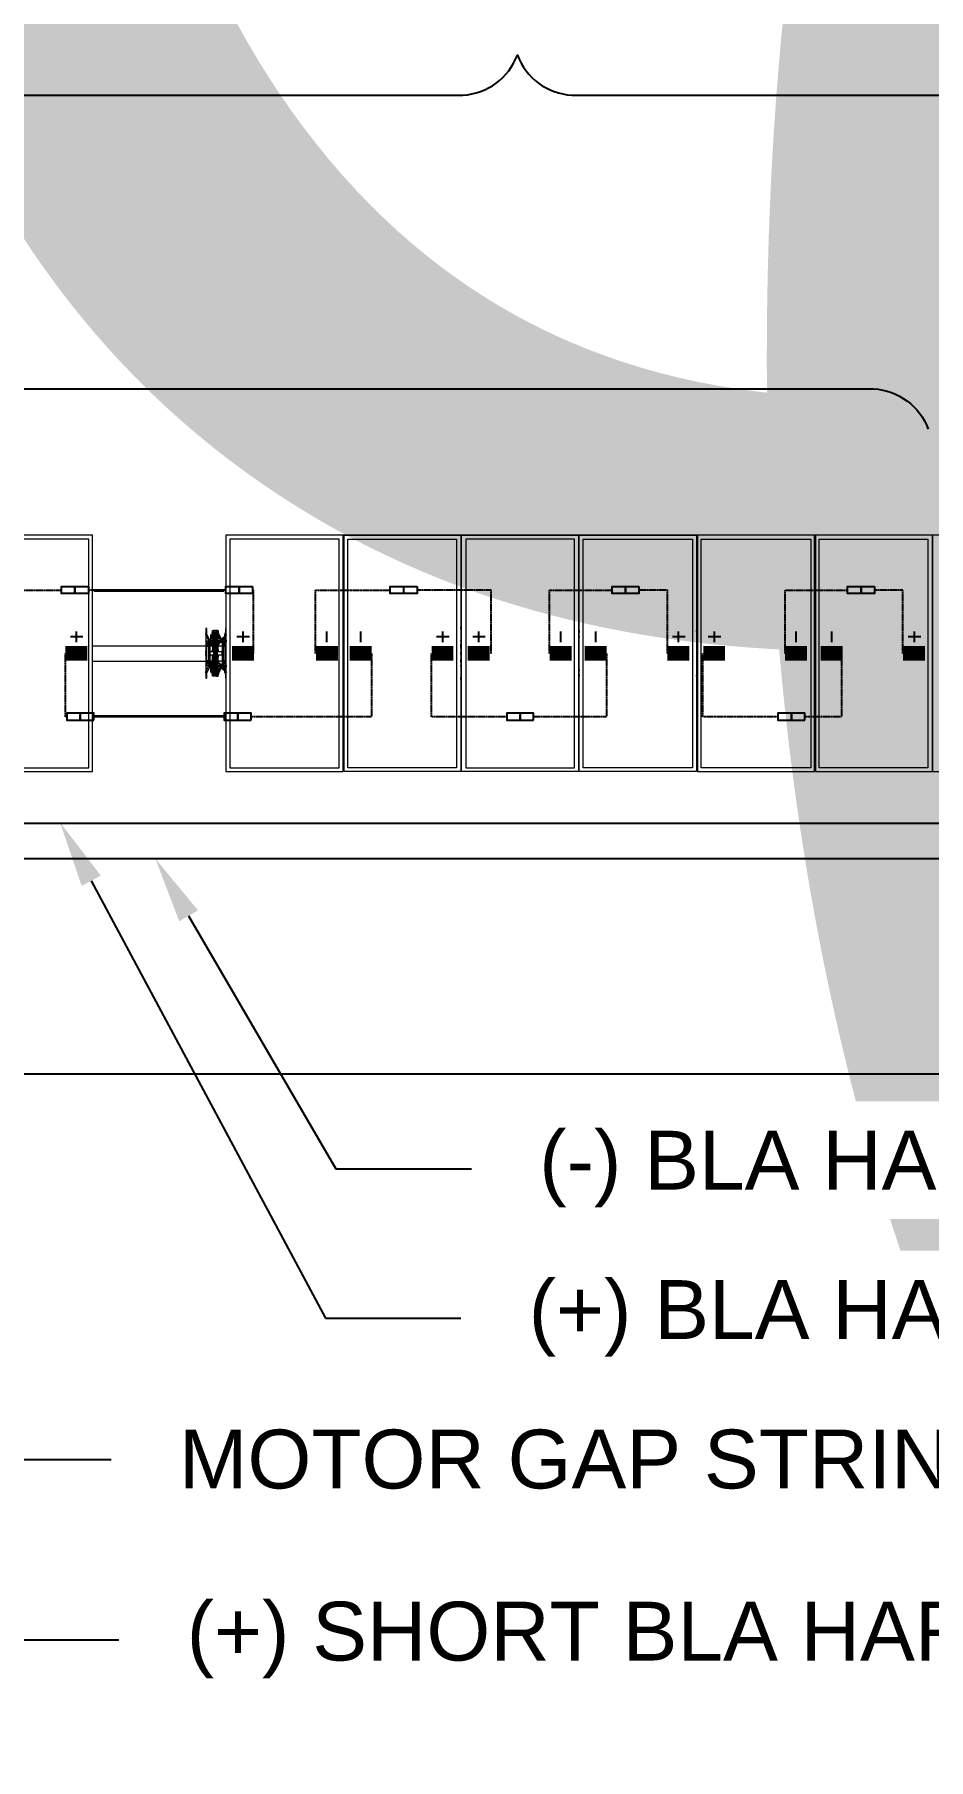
# Model space of a CAD drawing. Header units: feet. Extents: x -354 to 55127, y -297 to 4121.
# Drawn here: x 5384 to 5688, y 2214 to 2800 of the extents above; entities that cross this region are included whole.
import ezdxf
from ezdxf import colors
from ezdxf.entities.mleader import LeaderData, LeaderLine
from ezdxf.enums import TextEntityAlignment as Align
from ezdxf.lldxf.tags import DXFTag
from ezdxf.math import Vec2, Vec3

# ---------------------------------------------------------------- set-up
doc = ezdxf.new("R2018")
doc.units = ezdxf.units.FT
doc.header["$MEASUREMENT"] = 0
doc.linetypes.add('HIDDEN', pattern=[0.375, 0.25, -0.125])
for name, color, linetype in [('E-DC HARNESS-NEG', 170, 'DC HARNESS CABLE'), ('E-DC HARNESS-POS', 10, 'DC HARNESS CABLE'), ('E-HARN-COMP', 8, 'Continuous'), ('E-TRNK-CABL-NEG', 6, 'HIDDEN'), ('E-TRUNK-CABLE-POS', 6, 'HIDDEN'), ('G-ANNO-TEXT', 1, 'Continuous'), ('Polarity-Text', 7, 'Continuous')]:
    doc.layers.add(name, color=color, linetype=linetype)
doc.styles.add('NEI-A', font='arial.ttf')
doc.styles.get("Standard").update_dxf_attribs({"font": 'arial.ttf'})
tags = doc.linetypes.add('DC HARNESS CABLE', pattern='A,0.5,-0.2,["DH",Standard,S=0.1,R=0,X=-0.1,Y=-0.05],-0.2', length=0.9).pattern_tags.tags
tags[6] = DXFTag(74, 10)

# ---------------------------------------------------------------- blocks, each defined once
blk = doc.blocks.new('DETAIL_TITLE')
at = {"style": 'NEI-A', "flags": 8}
blk.add_attdef('#', text='', height=0.2, dxfattribs=at).set_placement((0.5922, -0.5109), align=Align.MIDDLE_CENTER)
at = {"lineweight": 30, "flags": 104}
blk.add_attdef('DETAIL_TITLE', text='', height=0.2, dxfattribs=at).set_placement((0.9099, -0.5251), align=Align.BOTTOM_LEFT)
at = {"style": 'NEI-A'}
for tag, p in [('SCALE:', (0.9386, -0.7379)), ('1"_=_', (1.5474, -0.7379))]:
    blk.add_attdef(tag, text='', height=0.1, dxfattribs=at).set_placement(p, align=Align.BOTTOM_LEFT)
blk = doc.blocks.new('A$Ccdbb2b2c')
at = {"lineweight": 5}
for points in [[(6.0398, 0.4133), (7.8947, 0.4133)], [(8.128, 0.4133), (9.5696, 0.4133)], [(6.8631, 0.2517), (6.8647, 0.2517)], [(6.8631, 0.25), (6.8647, 0.25)], [(6.8631, 0.235), (6.8647, 0.2467), (6.8647, 0.2433)], [(7.0697, 0.2517), (7.0714, 0.2517)], [(7.0697, 0.25), (7.0714, 0.25)], [(7.0697, 0.235), (7.0714, 0.2467), (7.0714, 0.2433)], [(7.2764, 0.2517), (7.278, 0.2517)], [(7.2764, 0.25), (7.278, 0.25)], [(7.2764, 0.2467), (7.2764, 0.2433)], [(7.278, 0.2467), (7.2764, 0.235)], [(7.483, 0.2517), (7.4847, 0.2517)], [(7.483, 0.25), (7.4847, 0.25)], [(7.483, 0.235), (7.483, 0.2467), (7.483, 0.2433)], [(7.688, 0.2517), (7.6897, 0.2517)], [(7.688, 0.25), (7.6897, 0.25)], [(7.688, 0.235), (7.6897, 0.2467), (7.6897, 0.2433)], [(7.8947, 0.24), (7.8963, 0.24), (7.8947, 0.24), (7.8947, 0.2417), (7.8963, 0.2417), (7.8947, 0.2433), (7.8947, 0.25)], [(7.8947, 0.2433), (7.8947, 0.2433)], [(7.9063, 0.2417), (7.908, 0.2417), (7.908, 0.2333), (7.9063, 0.2333), (7.9063, 0.24), (7.9047, 0.235), (7.9047, 0.225), (7.9063, 0.2233), (7.9047, 0.225), (7.9063, 0.225), (7.908, 0.2233), (7.908, 0.225)], [(7.9113, 0.2417), (7.9113, 0.245), (7.9097, 0.245), (7.9097, 0.2467), (7.908, 0.2467), (7.908, 0.245), (7.908, 0.2433), (7.9097, 0.2433), (7.9113, 0.2433), (7.913, 0.2433), (7.9147, 0.2433), (7.9163, 0.2433), (7.918, 0.245), (7.918, 0.2467), (7.9163, 0.2467)], [(7.908, 0.2417), (7.9097, 0.2417), (7.9097, 0.2433), (7.908, 0.245), (7.908, 0.2433), (7.908, 0.235), (7.908, 0.2433)], [(7.913, 0.24), (7.913, 0.2433), (7.9113, 0.2433), (7.913, 0.2433), (7.9113, 0.245), (7.913, 0.245), (7.9113, 0.245), (7.9097, 0.2467), (7.9113, 0.2467), (7.9097, 0.2467), (7.9113, 0.2467), (7.9163, 0.2467), (7.9163, 0.245), (7.9147, 0.245), (7.9163, 0.245), (7.9147, 0.245), (7.9147, 0.2433), (7.9163, 0.2433), (7.9163, 0.2417)], [(7.9097, 0.2467), (7.9097, 0.2467)], [(7.9097, 0.2467), (7.9097, 0.245)], [(7.9097, 0.2433), (7.9113, 0.2433)], [(7.9113, 0.24), (7.913, 0.24), (7.913, 0.2217), (7.9113, 0.2217), (7.9113, 0.2417), (7.9097, 0.2417), (7.9097, 0.2217)], [(7.9163, 0.2217), (7.9163, 0.2417), (7.9147, 0.2417), (7.9147, 0.2217), (7.913, 0.2217), (7.913, 0.1917), (7.9113, 0.1917), (7.9113, 0.1717), (7.9097, 0.1717), (7.9097, 0.1917)], [(7.913, 0.2417), (7.9147, 0.2417), (7.9147, 0.245), (7.9163, 0.245), (7.918, 0.2467), (7.9163, 0.2467), (7.9163, 0.245)], [(7.918, 0.2433), (7.9163, 0.2433), (7.918, 0.2433), (7.918, 0.235), (7.918, 0.2433), (7.9163, 0.2433), (7.9147, 0.2433)], [(7.9163, 0.2467), (7.9163, 0.2467)], [(7.9213, 0.235), (7.9213, 0.225), (7.9213, 0.235), (7.9213, 0.24), (7.9213, 0.2333), (7.918, 0.2333), (7.918, 0.2417), (7.9197, 0.2417), (7.918, 0.2417)], [(7.928, 0.2383), (7.9297, 0.24), (7.928, 0.24), (7.928, 0.2433), (7.928, 0.25), (7.9297, 0.25), (7.9297, 0.1633), (7.928, 0.1633), (7.928, 0.17), (7.928, 0.1733), (7.9297, 0.1733), (7.928, 0.175)], [(6.8631, 0.2283), (6.8647, 0.2283)], [(6.8647, 0.2217), (6.8631, 0.2217)], [(6.8631, 0.22), (6.8647, 0.22)], [(6.8631, 0.2183), (6.8647, 0.2183)], [(6.8647, 0.2167), (6.8631, 0.2167)], [(7.0697, 0.2283), (7.0714, 0.2283)], [(7.0714, 0.2217), (7.0697, 0.2217)], [(7.0697, 0.22), (7.0714, 0.22)], [(7.0697, 0.2183), (7.0714, 0.2183)], [(7.0714, 0.2167), (7.0697, 0.2167)], [(7.2764, 0.2283), (7.278, 0.2283)], [(7.278, 0.2217), (7.2764, 0.2217)], [(7.2764, 0.22), (7.278, 0.22)], [(7.2764, 0.2183), (7.278, 0.2183)], [(7.278, 0.2167), (7.2764, 0.2167)], [(7.483, 0.2283), (7.4847, 0.2283)], [(7.483, 0.2217), (7.4847, 0.2217)], [(7.483, 0.22), (7.4847, 0.22)], [(7.483, 0.2183), (7.4847, 0.2183)], [(7.483, 0.2167), (7.4847, 0.2167)], [(7.688, 0.2283), (7.6897, 0.2283)], [(7.6897, 0.2217), (7.688, 0.2217)], [(7.688, 0.22), (7.6897, 0.22)], [(7.688, 0.2183), (7.6897, 0.2183)], [(7.6897, 0.2167), (7.688, 0.2167)], [(7.9013, 0.1917), (7.8997, 0.1917), (7.898, 0.1917), (7.8963, 0.1917), (7.8963, 0.1933), (7.898, 0.1933), (7.898, 0.195), (7.8997, 0.1933), (7.8997, 0.22), (7.898, 0.22), (7.8963, 0.22), (7.8963, 0.2217), (7.898, 0.2217), (7.8997, 0.2217), (7.8997, 0.225), (7.9013, 0.225), (7.9013, 0.2283), (7.8997, 0.2283), (7.8997, 0.225), (7.8947, 0.225), (7.8947, 0.2283), (7.8963, 0.225), (7.8963, 0.2233), (7.8947, 0.2233), (7.8947, 0.19), (7.8963, 0.19), (7.8947, 0.19), (7.8947, 0.2233), (7.8963, 0.2233), (7.8963, 0.225), (7.8997, 0.225), (7.8997, 0.2283), (7.898, 0.2283), (7.8997, 0.2283), (7.8997, 0.23), (7.8963, 0.24), (7.8947, 0.2383), (7.898, 0.2283), (7.8997, 0.2283), (7.8997, 0.23), (7.8963, 0.24), (7.8947, 0.2383), (7.893, 0.24)], [(7.893, 0.23), (7.893, 0.23)], [(7.893, 0.2283), (7.893, 0.2283)], [(7.8947, 0.24), (7.8947, 0.24)], [(7.8947, 0.24), (7.8947, 0.24)], [(7.8947, 0.24), (7.8947, 0.24)], [(7.8947, 0.2383), (7.898, 0.2283), (7.8947, 0.2283)], [(7.8947, 0.2317), (7.8947, 0.23)], [(7.8947, 0.2283), (7.8947, 0.23)], [(7.8947, 0.225), (7.8947, 0.2233), (7.8947, 0.19), (7.8963, 0.19), (7.8963, 0.1917), (7.8963, 0.19), (7.898, 0.19), (7.8997, 0.19), (7.8997, 0.1917), (7.898, 0.1917), (7.898, 0.19), (7.8997, 0.1917), (7.8997, 0.1933)], [(7.8947, 0.2233), (7.8947, 0.225), (7.8947, 0.2233), (7.8963, 0.2233), (7.8963, 0.2217), (7.8963, 0.2233), (7.898, 0.2233), (7.8997, 0.2233), (7.8997, 0.2217), (7.8997, 0.225)], [(7.8997, 0.22), (7.8997, 0.2217), (7.9013, 0.2217), (7.8997, 0.2217), (7.898, 0.2217), (7.898, 0.2233), (7.8997, 0.2217), (7.8997, 0.22), (7.8997, 0.1933), (7.8997, 0.1917), (7.898, 0.19), (7.898, 0.1917), (7.8963, 0.1917), (7.8963, 0.1933), (7.898, 0.1933), (7.898, 0.195), (7.8997, 0.1933), (7.8997, 0.22), (7.898, 0.22), (7.8963, 0.22), (7.8947, 0.22), (7.8963, 0.22), (7.898, 0.22), (7.898, 0.2183), (7.8997, 0.22), (7.8997, 0.2217), (7.898, 0.2217), (7.8997, 0.2217), (7.898, 0.2217), (7.8997, 0.2217), (7.898, 0.2217), (7.8997, 0.2217), (7.898, 0.2217), (7.8997, 0.2217), (7.898, 0.2233), (7.898, 0.2217), (7.8963, 0.2217), (7.8963, 0.22), (7.8963, 0.1933), (7.8947, 0.1933), (7.8963, 0.1933), (7.8963, 0.1917), (7.8963, 0.19), (7.8963, 0.1883), (7.8947, 0.1883), (7.8947, 0.185), (7.8963, 0.1883), (7.8997, 0.1883), (7.8997, 0.185), (7.898, 0.185), (7.8997, 0.185), (7.8997, 0.1883), (7.8963, 0.1883), (7.8963, 0.19), (7.8963, 0.1917)], [(7.8963, 0.2367), (7.8963, 0.24), (7.898, 0.24)], [(7.8963, 0.2383), (7.8963, 0.2367), (7.8963, 0.2383), (7.898, 0.2383)], [(7.9047, 0.225), (7.9047, 0.2267), (7.8997, 0.2283), (7.898, 0.2283), (7.8997, 0.2283), (7.9013, 0.2283), (7.9013, 0.225), (7.8997, 0.225), (7.9013, 0.225), (7.8997, 0.225), (7.9013, 0.225), (7.9013, 0.1883), (7.8997, 0.1883), (7.8997, 0.1917), (7.8997, 0.1933), (7.898, 0.1933), (7.8963, 0.1933), (7.8963, 0.22), (7.898, 0.22), (7.898, 0.2183), (7.8997, 0.22), (7.8997, 0.2217), (7.8997, 0.2233), (7.898, 0.2233), (7.8963, 0.2233), (7.8963, 0.2217), (7.8963, 0.22), (7.8963, 0.2217), (7.8963, 0.2233)], [(7.8963, 0.2233), (7.8963, 0.2233)], [(7.8963, 0.2233), (7.8963, 0.2233)], [(7.8963, 0.2233), (7.8963, 0.2233)], [(7.8963, 0.2217), (7.8963, 0.2217)], [(7.8963, 0.2217), (7.8963, 0.2217)], [(7.8963, 0.2217), (7.8963, 0.2217)], [(7.8963, 0.22), (7.8963, 0.22)], [(7.8963, 0.22), (7.8963, 0.22)], [(7.8963, 0.22), (7.8963, 0.22)], [(7.8963, 0.22), (7.8963, 0.1933)], [(7.8997, 0.2317), (7.9047, 0.2283), (7.898, 0.235), (7.9047, 0.2317), (7.9047, 0.2333)], [(7.898, 0.2233), (7.898, 0.2233)], [(7.898, 0.2233), (7.898, 0.2233)], [(7.898, 0.2233), (7.898, 0.2233)], [(7.898, 0.22), (7.898, 0.22)], [(7.898, 0.22), (7.898, 0.22)], [(7.898, 0.22), (7.898, 0.22)], [(7.8997, 0.23), (7.9013, 0.2283), (7.9013, 0.2267), (7.9047, 0.225), (7.9047, 0.235)], [(7.8997, 0.225), (7.8997, 0.225)], [(7.8997, 0.2233), (7.8997, 0.2233)], [(7.8997, 0.2233), (7.8997, 0.2233)], [(7.8997, 0.2233), (7.8997, 0.2233)], [(7.8997, 0.2217), (7.8997, 0.2217)], [(7.8997, 0.2217), (7.8997, 0.2217)], [(7.8997, 0.2217), (7.8997, 0.2217)], [(7.8997, 0.22), (7.8997, 0.22)], [(7.8997, 0.22), (7.8997, 0.22)], [(7.8997, 0.22), (7.8997, 0.22)], [(7.9113, 0.2367), (7.9097, 0.2367), (7.9097, 0.2117), (7.9097, 0.21), (7.9113, 0.21), (7.9097, 0.21), (7.9113, 0.21), (7.9097, 0.21), (7.9013, 0.21)], [(7.908, 0.22), (7.9013, 0.22)], [(7.9063, 0.235), (7.9063, 0.235)], [(7.9097, 0.2117), (7.908, 0.2117), (7.908, 0.2133), (7.908, 0.235)], [(7.908, 0.23), (7.908, 0.2333), (7.9097, 0.2333)], [(7.908, 0.2283), (7.9097, 0.2283)], [(7.908, 0.2233), (7.9097, 0.2233)], [(7.9097, 0.235), (7.9113, 0.235)], [(7.9147, 0.24), (7.9163, 0.24)], [(7.9163, 0.235), (7.918, 0.235), (7.918, 0.2133), (7.918, 0.2117), (7.9163, 0.2117), (7.9163, 0.2367), (7.918, 0.2367)], [(7.923, 0.21), (7.9163, 0.21), (7.918, 0.21), (7.918, 0.2133), (7.918, 0.21), (7.9197, 0.21), (7.918, 0.21), (7.9197, 0.21), (7.918, 0.21), (7.9163, 0.21), (7.9163, 0.2117)], [(7.9197, 0.2333), (7.918, 0.2333), (7.918, 0.23)], [(7.918, 0.2283), (7.9197, 0.2283)], [(7.9197, 0.225), (7.9197, 0.2233), (7.9213, 0.225), (7.9197, 0.2233), (7.918, 0.2233)], [(7.923, 0.22), (7.918, 0.22)], [(7.9197, 0.22), (7.918, 0.2183)], [(7.9197, 0.24), (7.9197, 0.24)], [(7.9197, 0.2233), (7.9213, 0.225), (7.923, 0.225)], [(7.9197, 0.2217), (7.9213, 0.2217)], [(7.9213, 0.235), (7.9213, 0.235)], [(7.9213, 0.2333), (7.9213, 0.2317)], [(7.9213, 0.2267), (7.9213, 0.225)], [(7.923, 0.23), (7.923, 0.2283), (7.9247, 0.2283)], [(7.923, 0.2283), (7.923, 0.225), (7.9247, 0.225), (7.923, 0.225), (7.923, 0.1883)], [(7.923, 0.225), (7.923, 0.225)], [(7.9247, 0.1933), (7.9247, 0.22), (7.9247, 0.2217), (7.9263, 0.2217), (7.9263, 0.2233), (7.9247, 0.2217), (7.9247, 0.22), (7.9263, 0.22), (7.928, 0.22), (7.928, 0.2217), (7.928, 0.2233), (7.9263, 0.2233), (7.9247, 0.2233), (7.9247, 0.2217), (7.9247, 0.225)], [(7.9247, 0.225), (7.9247, 0.225)], [(7.9247, 0.22), (7.9263, 0.2183), (7.9263, 0.22), (7.928, 0.22), (7.928, 0.2217), (7.9263, 0.2217), (7.928, 0.2217), (7.928, 0.2233), (7.9297, 0.2233), (7.9297, 0.19), (7.928, 0.19)], [(7.9247, 0.2233), (7.9247, 0.2233)], [(7.9247, 0.2217), (7.9247, 0.2217)], [(7.9247, 0.22), (7.9247, 0.22)], [(7.9263, 0.2233), (7.9263, 0.2233)], [(7.9263, 0.2217), (7.928, 0.2217)], [(7.9263, 0.2217), (7.928, 0.2217)], [(7.9263, 0.2217), (7.928, 0.2217)], [(7.9263, 0.2217), (7.928, 0.2217)], [(7.9263, 0.2217), (7.928, 0.2217)], [(7.9263, 0.2217), (7.928, 0.2217)], [(7.9263, 0.22), (7.9263, 0.22)], [(7.928, 0.24), (7.928, 0.24)], [(7.928, 0.2283), (7.9297, 0.2283), (7.9297, 0.225), (7.928, 0.225), (7.928, 0.2233)], [(7.928, 0.2233), (7.928, 0.2233)], [(7.928, 0.2217), (7.928, 0.2217)], [(7.928, 0.22), (7.928, 0.22)], [(7.928, 0.1933), (7.928, 0.22)], [(7.9297, 0.24), (7.9313, 0.24)], [(7.9297, 0.2317), (7.9297, 0.23), (7.9297, 0.2283)], [(7.9297, 0.23), (7.9297, 0.23)], [(7.9297, 0.225), (7.9297, 0.2233)], [(8.128, 0.22), (7.9297, 0.22)], [(7.9313, 0.2283), (7.9313, 0.2283)], [(6.8631, 0.2083), (6.8647, 0.2083)], [(6.8647, 0.205), (6.8631, 0.205)], [(6.8631, 0.195), (6.8647, 0.195)], [(6.8647, 0.1933), (6.8631, 0.1933)], [(6.8631, 0.1917), (6.8647, 0.1917)], [(6.8647, 0.185), (6.8631, 0.185)], [(7.0697, 0.2083), (7.0714, 0.2083)], [(7.0714, 0.205), (7.0697, 0.205)], [(7.0697, 0.195), (7.0714, 0.195)], [(7.0714, 0.1933), (7.0697, 0.1933)], [(7.0697, 0.1917), (7.0714, 0.1917)], [(7.0714, 0.185), (7.0697, 0.185)], [(7.2764, 0.2083), (7.278, 0.2083)], [(7.278, 0.205), (7.2764, 0.205)], [(7.2764, 0.195), (7.278, 0.195)], [(7.278, 0.1933), (7.2764, 0.1933)], [(7.2764, 0.1917), (7.278, 0.1917)], [(7.278, 0.185), (7.2764, 0.185)], [(7.483, 0.2083), (7.4847, 0.2083)], [(7.483, 0.205), (7.4847, 0.205)], [(7.483, 0.195), (7.4847, 0.195)], [(7.483, 0.1933), (7.4847, 0.1933)], [(7.483, 0.1917), (7.4847, 0.1917)], [(7.483, 0.185), (7.4847, 0.185)], [(7.688, 0.2083), (7.6897, 0.2083)], [(7.6897, 0.205), (7.688, 0.205)], [(7.688, 0.195), (7.6897, 0.195)], [(7.6897, 0.1933), (7.688, 0.1933)], [(7.688, 0.1917), (7.6897, 0.1917)], [(7.6897, 0.185), (7.688, 0.185)], [(7.893, 0.185), (7.893, 0.185)], [(7.893, 0.1833), (7.893, 0.1833)], [(7.8947, 0.21), (7.8963, 0.21)], [(7.8947, 0.2083), (7.8963, 0.2083)], [(7.8947, 0.205), (7.8963, 0.205)], [(7.8947, 0.2033), (7.8963, 0.2033)], [(7.8947, 0.19), (7.8947, 0.1883), (7.8947, 0.1867), (7.8947, 0.1883), (7.8963, 0.1883), (7.8963, 0.19), (7.8963, 0.1917)], [(7.8947, 0.1883), (7.8947, 0.19), (7.8947, 0.1883), (7.8963, 0.1883), (7.8947, 0.185), (7.898, 0.185), (7.8947, 0.175), (7.8963, 0.1733), (7.8997, 0.1833), (7.8997, 0.185), (7.898, 0.185), (7.8947, 0.175), (7.8963, 0.1733), (7.8997, 0.1833), (7.8997, 0.185), (7.898, 0.185), (7.8947, 0.185), (7.8963, 0.1883), (7.8997, 0.1883), (7.8997, 0.185), (7.898, 0.185), (7.8997, 0.185), (7.8997, 0.1833), (7.8963, 0.1733), (7.8947, 0.1733), (7.8947, 0.1717), (7.8963, 0.1717), (7.8947, 0.17), (7.8947, 0.1633), (7.8947, 0.17), (7.8963, 0.1717), (7.8947, 0.17), (7.8963, 0.17)], [(7.8947, 0.175), (7.898, 0.185), (7.8947, 0.185), (7.8947, 0.1833), (7.8947, 0.1817), (7.8947, 0.1683)], [(7.8963, 0.1933), (7.8963, 0.1933)], [(7.8963, 0.1933), (7.8963, 0.1933)], [(7.8963, 0.1933), (7.8963, 0.1933)], [(7.898, 0.1917), (7.8963, 0.1917)], [(7.8963, 0.1917), (7.8963, 0.1917)], [(7.8963, 0.1917), (7.8963, 0.1917)], [(7.8963, 0.1917), (7.8963, 0.1917)], [(7.8963, 0.19), (7.8963, 0.19)], [(7.8963, 0.19), (7.898, 0.19)], [(7.8963, 0.19), (7.8963, 0.19)], [(7.8963, 0.19), (7.8963, 0.19)], [(7.898, 0.1933), (7.898, 0.1933)], [(7.898, 0.1933), (7.898, 0.1933)], [(7.898, 0.1933), (7.898, 0.1933)], [(7.898, 0.1917), (7.8997, 0.1917)], [(7.898, 0.1917), (7.8997, 0.1917)], [(7.898, 0.1917), (7.8997, 0.1917)], [(7.898, 0.1917), (7.8997, 0.1917)], [(7.898, 0.1917), (7.8997, 0.1917)], [(7.898, 0.1917), (7.8997, 0.1917)], [(7.898, 0.1917), (7.8997, 0.1917)], [(7.898, 0.1917), (7.8997, 0.1917)], [(7.898, 0.1917), (7.8997, 0.1917)], [(7.898, 0.1917), (7.8997, 0.1917)], [(7.898, 0.1917), (7.8997, 0.1917)], [(7.898, 0.1917), (7.8997, 0.1917)], [(7.898, 0.1917), (7.8997, 0.1917)], [(7.898, 0.1917), (7.8997, 0.1917)], [(7.898, 0.19), (7.898, 0.19)], [(7.898, 0.19), (7.8997, 0.19)], [(7.898, 0.19), (7.898, 0.19)], [(7.898, 0.19), (7.898, 0.19)], [(7.8997, 0.1817), (7.9047, 0.185), (7.898, 0.1783)], [(7.898, 0.1767), (7.9047, 0.1817), (7.9047, 0.18)], [(7.8997, 0.1933), (7.8997, 0.1933)], [(7.8997, 0.1933), (7.8997, 0.1933)], [(7.8997, 0.1933), (7.8997, 0.1933)], [(7.8997, 0.1917), (7.8997, 0.1917)], [(7.8997, 0.1917), (7.8997, 0.1917)], [(7.8997, 0.19), (7.8997, 0.1917)], [(7.8997, 0.1917), (7.8997, 0.1917)], [(7.8997, 0.19), (7.8997, 0.19)], [(7.8997, 0.19), (7.8997, 0.19)], [(7.9047, 0.1783), (7.9047, 0.1883), (7.9063, 0.19), (7.9047, 0.1883), (7.9047, 0.1867), (7.8997, 0.1833), (7.9013, 0.185), (7.9013, 0.1883), (7.8997, 0.1883)], [(7.8997, 0.19), (7.8997, 0.19)], [(7.9013, 0.185), (7.8997, 0.185), (7.9013, 0.185), (7.9013, 0.1883), (7.8997, 0.1883), (7.9013, 0.1883), (7.8997, 0.1883), (7.9013, 0.1883), (7.9013, 0.185), (7.9013, 0.1867), (7.9047, 0.1883), (7.9063, 0.1833), (7.9063, 0.185), (7.908, 0.185), (7.908, 0.19), (7.9063, 0.19), (7.9063, 0.1883), (7.9047, 0.1883), (7.9047, 0.1783), (7.9063, 0.1733), (7.9063, 0.18), (7.908, 0.18), (7.908, 0.1833)], [(7.8997, 0.1883), (7.8997, 0.1883)], [(7.8997, 0.1883), (7.8997, 0.1883)], [(7.8997, 0.1883), (7.8997, 0.1883)], [(7.9013, 0.205), (7.9013, 0.2083)], [(7.9013, 0.2033), (7.9097, 0.2033), (7.9113, 0.2033), (7.9097, 0.2033), (7.908, 0.2033), (7.9097, 0.2033), (7.9113, 0.2033), (7.9097, 0.2033), (7.908, 0.2033), (7.908, 0.2), (7.908, 0.2033)], [(7.9013, 0.1933), (7.908, 0.1933)], [(7.9013, 0.1883), (7.9013, 0.1883)], [(7.908, 0.1883), (7.908, 0.19), (7.9063, 0.1883)], [(7.908, 0.21), (7.9097, 0.21), (7.908, 0.21), (7.9097, 0.21), (7.9113, 0.21)], [(7.908, 0.1783), (7.908, 0.17), (7.908, 0.1783), (7.908, 0.2), (7.908, 0.2017), (7.9097, 0.2017)], [(7.9097, 0.1683), (7.9097, 0.1667), (7.9147, 0.1667), (7.918, 0.1667), (7.918, 0.1683), (7.9163, 0.17), (7.9163, 0.1717), (7.9147, 0.1717), (7.9147, 0.1917), (7.913, 0.1917), (7.913, 0.1717), (7.9113, 0.1717), (7.9113, 0.1683), (7.9097, 0.1683), (7.9097, 0.1667), (7.908, 0.1667), (7.908, 0.1683), (7.9097, 0.17), (7.9097, 0.1717), (7.908, 0.1717)], [(7.908, 0.19), (7.9097, 0.19)], [(7.908, 0.185), (7.9097, 0.185)], [(7.9113, 0.2033), (7.9097, 0.2033), (7.9097, 0.2017), (7.9097, 0.1767), (7.9113, 0.1767)], [(7.9163, 0.1917), (7.9163, 0.1717), (7.9147, 0.1717), (7.9147, 0.1683), (7.9163, 0.1683), (7.9147, 0.1683), (7.9163, 0.1683), (7.9163, 0.1667), (7.918, 0.1667), (7.9163, 0.1683), (7.9147, 0.1683)], [(7.9163, 0.2017), (7.918, 0.2017), (7.918, 0.2), (7.918, 0.2033), (7.9163, 0.2033), (7.923, 0.2033)], [(7.9163, 0.1783), (7.918, 0.1783), (7.918, 0.2), (7.918, 0.2033), (7.9163, 0.2033), (7.9163, 0.1767), (7.918, 0.1767)], [(7.918, 0.2033), (7.9197, 0.2033)], [(7.918, 0.195), (7.9197, 0.1933)], [(7.918, 0.1933), (7.923, 0.1933)], [(7.9197, 0.19), (7.918, 0.19)], [(7.918, 0.185), (7.9197, 0.185)], [(7.918, 0.1833), (7.918, 0.18), (7.9213, 0.18), (7.9213, 0.1817)], [(7.9197, 0.1917), (7.9213, 0.1917)], [(7.9213, 0.1883), (7.9197, 0.19), (7.9213, 0.1883), (7.9197, 0.19), (7.9197, 0.1883)], [(7.9247, 0.185), (7.923, 0.185), (7.923, 0.1883), (7.9247, 0.1883), (7.923, 0.1883), (7.9213, 0.1883), (7.9213, 0.1783)], [(7.9213, 0.18), (7.9213, 0.1733), (7.9213, 0.1883), (7.9213, 0.1867)], [(7.9247, 0.2083), (7.923, 0.2083), (7.923, 0.205)], [(7.9247, 0.1883), (7.9247, 0.1917), (7.9247, 0.1933), (7.9263, 0.195), (7.9263, 0.1933), (7.928, 0.1933), (7.928, 0.1917), (7.928, 0.1933), (7.9263, 0.1933), (7.9247, 0.1933), (7.9247, 0.1917), (7.9247, 0.19), (7.9263, 0.19), (7.928, 0.19), (7.928, 0.1917), (7.9263, 0.1917), (7.9263, 0.19), (7.9247, 0.1917), (7.9263, 0.1917), (7.928, 0.1917), (7.9263, 0.1917), (7.928, 0.1917), (7.9263, 0.1917), (7.928, 0.1917), (7.9263, 0.1917), (7.928, 0.1917), (7.9263, 0.1917), (7.928, 0.1917), (7.928, 0.19), (7.928, 0.1883), (7.9247, 0.1883), (7.9247, 0.185), (7.923, 0.1833), (7.928, 0.1733), (7.928, 0.175), (7.9297, 0.175), (7.9247, 0.185), (7.928, 0.185), (7.9297, 0.185)], [(7.923, 0.1883), (7.923, 0.1883)], [(7.923, 0.1833), (7.923, 0.185)], [(7.9247, 0.1933), (7.9247, 0.1933)], [(7.9247, 0.1917), (7.9247, 0.1917)], [(7.9247, 0.19), (7.9247, 0.19)], [(7.9247, 0.1883), (7.9247, 0.1883)], [(7.9263, 0.1933), (7.9263, 0.1933)], [(7.9263, 0.19), (7.9263, 0.19)], [(7.928, 0.1933), (7.928, 0.1933)], [(7.928, 0.1917), (7.928, 0.1917)], [(7.928, 0.19), (7.928, 0.19)], [(7.928, 0.185), (7.928, 0.1883), (7.9297, 0.1883), (7.9297, 0.185), (7.9297, 0.1833), (7.9297, 0.1817)], [(7.9297, 0.21), (7.9313, 0.21)], [(7.9297, 0.2083), (7.9313, 0.2083)], [(7.9297, 0.205), (7.9313, 0.205)], [(7.9297, 0.2033), (7.9313, 0.2033)], [(8.128, 0.1933), (7.9297, 0.1933)], [(7.9297, 0.19), (7.9297, 0.1883)], [(7.9297, 0.1833), (7.9297, 0.1833)], [(7.9313, 0.185), (7.9313, 0.185)], [(6.8647, 0.17), (6.8647, 0.1667), (6.8631, 0.1783)], [(6.8631, 0.1633), (6.8647, 0.1633)], [(6.8631, 0.1617), (6.8647, 0.1617)], [(6.8647, 0.1667), (6.8647, 0.1667)], [(7.0714, 0.17), (7.0714, 0.1667), (7.0697, 0.1783)], [(7.0697, 0.1633), (7.0714, 0.1633)], [(7.0697, 0.1617), (7.0714, 0.1617)], [(7.0714, 0.1667), (7.0714, 0.1667)], [(7.2764, 0.1783), (7.278, 0.1667)], [(7.2764, 0.17), (7.2764, 0.1667)], [(7.2764, 0.1667), (7.2764, 0.1667)], [(7.2764, 0.1633), (7.278, 0.1633)], [(7.2764, 0.1617), (7.278, 0.1617)], [(7.483, 0.17), (7.483, 0.1667), (7.483, 0.1783)], [(7.483, 0.1667), (7.483, 0.1667)], [(7.483, 0.1633), (7.4847, 0.1633)], [(7.483, 0.1617), (7.4847, 0.1617)], [(7.6897, 0.17), (7.6897, 0.1667), (7.688, 0.1783)], [(7.688, 0.1633), (7.6897, 0.1633)], [(7.688, 0.1617), (7.6897, 0.1617)], [(7.6897, 0.1667), (7.6897, 0.1667)], [(7.8963, 0.1733), (7.8947, 0.175), (7.893, 0.1733)], [(7.8947, 0.1733), (7.8947, 0.1733)], [(7.8947, 0.1733), (7.8947, 0.1733)], [(7.8947, 0.1733), (7.8947, 0.1733)], [(7.8947, 0.1633), (7.8947, 0.17), (7.8963, 0.17), (7.8947, 0.17), (7.8947, 0.1683), (7.8947, 0.1667)], [(7.8947, 0.17), (7.8947, 0.17)], [(7.8947, 0.1667), (7.8947, 0.1667)], [(7.898, 0.175), (7.8963, 0.175), (7.8963, 0.1767), (7.8963, 0.175)], [(7.8963, 0.1767), (7.8963, 0.1733), (7.898, 0.1733)], [(7.9097, 0.18), (7.908, 0.18), (7.908, 0.1717), (7.9063, 0.1717)], [(7.9063, 0.1783), (7.9063, 0.1783)], [(7.908, 0.17), (7.908, 0.1683), (7.908, 0.17), (7.9097, 0.17), (7.9113, 0.17), (7.913, 0.17)], [(7.9097, 0.1783), (7.9113, 0.1783)], [(7.9097, 0.17), (7.9113, 0.17)], [(7.9113, 0.1667), (7.9097, 0.1667), (7.9113, 0.1667), (7.9097, 0.1667), (7.9113, 0.1683), (7.913, 0.1683), (7.9113, 0.1683)], [(7.9097, 0.1667), (7.9097, 0.1667)], [(7.913, 0.1717), (7.913, 0.17), (7.9147, 0.17), (7.9163, 0.17), (7.9147, 0.17), (7.9163, 0.17), (7.918, 0.17), (7.9163, 0.17), (7.918, 0.17), (7.918, 0.1783), (7.918, 0.17), (7.9163, 0.17), (7.918, 0.17), (7.918, 0.1683), (7.918, 0.17)], [(7.9163, 0.1667), (7.9163, 0.1683)], [(7.9163, 0.1667), (7.9163, 0.1667)], [(7.918, 0.1717), (7.9197, 0.1717), (7.918, 0.1717), (7.918, 0.18), (7.9197, 0.18)], [(7.9197, 0.1733), (7.9197, 0.1733)], [(7.9213, 0.1783), (7.9213, 0.1783)], [(7.928, 0.17), (7.9297, 0.17), (7.928, 0.17)]]:
    blk.add_lwpolyline(points, dxfattribs=at)
for points in [[(6.6581, 0.4133), (6.6581, 0), (6.4531, 0), (6.4531, 0.4133), (6.6581, 0.4133), (6.8631, 0.4133), (6.8631, 0), (6.6581, 0)], [(6.6664, 0.4067), (6.6664, 0.0067), (6.8564, 0.0067), (6.8564, 0.4067)], [(6.8647, 0.4133), (7.0697, 0.4133), (7.0697, 0), (6.8647, 0)], [(6.8714, 0.4067), (6.8714, 0.0067), (7.063, 0.0067), (7.063, 0.4067)], [(7.0714, 0), (7.2764, 0), (7.2764, 0.4133), (7.0714, 0.4133)], [(7.078, 0.0067), (7.2697, 0.0067), (7.2697, 0.4067), (7.078, 0.4067)], [(7.278, 0.4133), (7.278, 0), (7.483, 0), (7.483, 0.4133)], [(7.4747, 0.4067), (7.4747, 0.0067), (7.2847, 0.0067), (7.2847, 0.4067)], [(7.688, 0.4133), (7.483, 0.4133), (7.483, 0), (7.688, 0)], [(7.4914, 0.0067), (7.6814, 0.0067), (7.6814, 0.4067), (7.4914, 0.4067)], [(7.6897, 0), (7.6897, 0.4133), (7.8947, 0.4133), (7.8947, 0)], [(7.6964, 0.0067), (7.6964, 0.4067), (7.888, 0.4067), (7.888, 0.0067)], [(8.333, 0.4133), (8.333, 0), (8.128, 0), (8.128, 0.4133)], [(8.1347, 0.4067), (8.3263, 0.4067), (8.3263, 0.0067), (8.1347, 0.0067)], [(7.8963, 0.2433), (7.8947, 0.2433), (7.8963, 0.2417), (7.8947, 0.2417), (7.8947, 0.24), (7.8947, 0.2417), (7.8963, 0.2417), (7.8947, 0.2433), (7.8947, 0.25), (7.8947, 0.2433), (7.8963, 0.2433), (7.8947, 0.2433)], [(7.9113, 0.2433), (7.9097, 0.2433)], [(7.913, 0.245), (7.9113, 0.245)], [(7.918, 0.245), (7.918, 0.2433), (7.9163, 0.2433), (7.918, 0.2433)], [(7.9297, 0.2433), (7.928, 0.2433)], [(7.8947, 0.2283), (7.893, 0.2283), (7.8947, 0.2283), (7.8947, 0.23)], [(7.8947, 0.2267), (7.8947, 0.225), (7.8963, 0.225), (7.8947, 0.2283), (7.898, 0.2283), (7.8997, 0.2283), (7.8997, 0.23), (7.8963, 0.24), (7.8947, 0.2383), (7.898, 0.2283), (7.8947, 0.2283), (7.8963, 0.225), (7.8947, 0.225)], [(7.8963, 0.22), (7.8947, 0.22)], [(7.8963, 0.2217), (7.898, 0.2217), (7.898, 0.2233), (7.8997, 0.2217), (7.898, 0.2217), (7.8997, 0.2217), (7.898, 0.2217), (7.8997, 0.2217), (7.898, 0.2217), (7.8997, 0.2217), (7.898, 0.2217), (7.8997, 0.2217), (7.8997, 0.225), (7.9013, 0.225), (7.9013, 0.2283), (7.8997, 0.23), (7.9013, 0.2283), (7.8997, 0.2283), (7.8997, 0.225), (7.8963, 0.225), (7.8963, 0.2233), (7.8963, 0.2217), (7.8963, 0.22), (7.898, 0.22), (7.898, 0.2183), (7.8997, 0.22), (7.898, 0.22), (7.8963, 0.22), (7.8963, 0.2217), (7.898, 0.2217), (7.8997, 0.2217), (7.898, 0.2217), (7.8997, 0.2217), (7.898, 0.2217), (7.8997, 0.2217), (7.898, 0.2217), (7.8997, 0.2217), (7.8997, 0.2233), (7.898, 0.2233), (7.8963, 0.2233)], [(7.898, 0.2233), (7.8963, 0.2217), (7.898, 0.22), (7.8997, 0.2217)], [(7.898, 0.2233), (7.8963, 0.2217), (7.898, 0.22), (7.8997, 0.2217)], [(7.898, 0.2233), (7.8963, 0.2217), (7.898, 0.22), (7.8997, 0.2217)], [(7.8997, 0.2217), (7.898, 0.2217), (7.8997, 0.2217), (7.8997, 0.22)], [(7.9063, 0.23), (7.9047, 0.225), (7.9063, 0.225), (7.9063, 0.2233), (7.908, 0.2233), (7.908, 0.2283), (7.9063, 0.2283)], [(7.908, 0.2217), (7.9063, 0.2217)], [(7.9097, 0.2217), (7.908, 0.2217)], [(7.9097, 0.2217), (7.908, 0.2217)], [(7.908, 0.2133), (7.908, 0.21)], [(7.9113, 0.2217), (7.9113, 0.1917), (7.9097, 0.1917), (7.9097, 0.2217)], [(7.9147, 0.1917), (7.9147, 0.2217), (7.9163, 0.2217), (7.9163, 0.1917)], [(7.9213, 0.225), (7.9197, 0.225), (7.9197, 0.2233), (7.918, 0.2283), (7.9197, 0.2283), (7.9197, 0.23), (7.9213, 0.23)], [(7.9213, 0.2217), (7.9197, 0.2217), (7.918, 0.2217), (7.923, 0.2217), (7.9197, 0.2217)], [(7.9247, 0.2283), (7.923, 0.23), (7.928, 0.24), (7.928, 0.2383), (7.9297, 0.2383), (7.9247, 0.2283), (7.928, 0.2283), (7.928, 0.225), (7.9247, 0.225)], [(7.9263, 0.2233), (7.9247, 0.2217), (7.9263, 0.22), (7.928, 0.2217)], [(7.928, 0.2217), (7.9263, 0.2217)], [(7.893, 0.185), (7.8947, 0.185), (7.8947, 0.1833), (7.8947, 0.185)], [(7.8963, 0.21), (7.8947, 0.21)], [(7.8963, 0.2083), (7.8947, 0.2083)], [(7.8963, 0.205), (7.8947, 0.205)], [(7.8963, 0.2033), (7.8947, 0.2033)], [(7.8997, 0.1933), (7.8997, 0.1917), (7.8997, 0.19), (7.898, 0.19), (7.8963, 0.19), (7.8963, 0.1917), (7.8963, 0.1933), (7.8947, 0.1933), (7.8963, 0.1933), (7.8963, 0.1917), (7.8963, 0.1933), (7.898, 0.1933), (7.898, 0.195), (7.8997, 0.1933), (7.8997, 0.1917), (7.898, 0.19), (7.898, 0.1917), (7.8997, 0.1917), (7.8997, 0.1883), (7.8997, 0.1917), (7.898, 0.1917), (7.8997, 0.1917), (7.898, 0.1917), (7.8997, 0.1917), (7.898, 0.1917), (7.8997, 0.1917), (7.898, 0.1917), (7.8997, 0.1917), (7.8997, 0.1933), (7.898, 0.1933), (7.8963, 0.1933), (7.898, 0.1933)], [(7.898, 0.1933), (7.8963, 0.1917), (7.898, 0.19), (7.8997, 0.1917)], [(7.898, 0.1933), (7.8963, 0.1917), (7.898, 0.19), (7.8997, 0.1917)], [(7.898, 0.1933), (7.8963, 0.1917), (7.898, 0.19), (7.8997, 0.1917)], [(7.8997, 0.1917), (7.898, 0.1917)], [(7.8997, 0.1833), (7.9013, 0.185), (7.8997, 0.185), (7.9013, 0.185)], [(7.908, 0.1917), (7.9063, 0.1917)], [(7.9097, 0.1917), (7.908, 0.1917)], [(7.9097, 0.1917), (7.908, 0.1917)], [(7.9197, 0.2033), (7.918, 0.2033)], [(7.9197, 0.2033), (7.918, 0.2033)], [(7.9213, 0.1917), (7.9197, 0.1917), (7.918, 0.1917), (7.923, 0.1917), (7.9197, 0.1917)], [(7.9213, 0.1833), (7.9213, 0.1883), (7.9197, 0.1883), (7.9197, 0.19), (7.918, 0.185), (7.9197, 0.185), (7.9197, 0.1833)], [(7.9263, 0.1933), (7.9247, 0.1917), (7.9263, 0.19), (7.928, 0.1917)], [(7.8947, 0.1733), (7.8947, 0.1717), (7.8963, 0.1717), (7.8947, 0.1717)], [(7.9113, 0.17), (7.9097, 0.17)], [(7.913, 0.17), (7.9113, 0.17)], [(7.913, 0.1683), (7.9113, 0.1683)], [(7.9163, 0.1683), (7.9147, 0.1683)], [(7.9313, 0.1733), (7.9297, 0.1733)]]:
    blk.add_lwpolyline(points, close=True, dxfattribs=at)

msp = doc.modelspace()

# ---------------------------------------------------------------- linework, layer by layer
at = {"layer": 'E-DC HARNESS-NEG', "ltscale": 0.5}
msp.add_lwpolyline([(5093.62, 2519.96), (5733.29, 2519.96)], dxfattribs=at)
at = {"layer": 'E-DC HARNESS-POS', "ltscale": 0.5}
msp.add_lwpolyline([(5092.74, 2531.96), (5694.28, 2531.96)], dxfattribs=at)
at = {"layer": 'E-HARN-COMP'}
for points in [[(5397.3, 2612.43), (5397.3, 2610.1), (5392.74, 2610.1), (5392.74, 2612.43)], [(5401.87, 2612.43), (5401.87, 2610.1), (5397.3, 2610.1), (5397.3, 2612.43)], [(5453.11, 2612.43), (5453.11, 2610.1), (5448.55, 2610.1), (5448.55, 2612.43)], [(5457.67, 2612.43), (5457.67, 2610.1), (5453.11, 2610.1), (5453.11, 2612.43)], [(5509.04, 2612.43), (5509.04, 2610.1), (5504.48, 2610.1), (5504.48, 2612.43)], [(5513.63, 2612.43), (5513.63, 2610.1), (5509.07, 2610.1), (5509.07, 2612.43)], [(5584.52, 2612.43), (5584.52, 2610.1), (5579.95, 2610.1), (5579.95, 2612.43)], [(5589.08, 2612.43), (5589.08, 2610.1), (5584.52, 2610.1), (5584.52, 2612.43)], [(5664.58, 2612.43), (5664.58, 2610.1), (5660.02, 2610.1), (5660.02, 2612.43)], [(5669.14, 2612.43), (5669.14, 2610.1), (5664.58, 2610.1), (5664.58, 2612.43)], [(5399.1, 2567.03), (5399.1, 2569.36), (5394.53, 2569.36), (5394.53, 2567.03)], [(5403.66, 2567.03), (5403.66, 2569.36), (5399.1, 2569.36), (5399.1, 2567.03)], [(5452.65, 2567.03), (5452.65, 2569.36), (5448.08, 2569.36), (5448.08, 2567.03)], [(5457.21, 2567.03), (5457.21, 2569.36), (5452.65, 2569.36), (5452.65, 2567.03)], [(5548.66, 2567.03), (5548.66, 2569.36), (5544.1, 2569.36), (5544.1, 2567.03)], [(5553.23, 2567.03), (5553.23, 2569.36), (5548.66, 2569.36), (5548.66, 2567.03)], [(5640.9, 2567.03), (5640.9, 2569.36), (5636.34, 2569.36), (5636.34, 2567.03)], [(5645.46, 2567.03), (5645.46, 2569.36), (5640.9, 2569.36), (5640.9, 2567.03)]]:
    msp.add_lwpolyline(points, close=True, dxfattribs=at)
at = {"layer": 'E-HARN-COMP', "const_width": 5}
for points in [[(5394.05, 2589.73), (5401.5, 2589.73)], [(5458.15, 2589.73), (5450.7, 2589.73)], [(5479.23, 2589.73), (5486.68, 2589.73)], [(5498.15, 2589.73), (5490.69, 2589.73)], [(5518.55, 2589.73), (5526.01, 2589.73)], [(5538.3, 2589.73), (5530.84, 2589.73)], [(5558.71, 2589.73), (5566.16, 2589.73)], [(5578.04, 2589.73), (5570.59, 2589.73)], [(5598.77, 2589.73), (5606.22, 2589.73)], [(5618.36, 2589.73), (5610.91, 2589.73)], [(5638.77, 2589.73), (5646.23, 2589.73)], [(5658.36, 2589.73), (5650.91, 2589.73)], [(5678.91, 2589.73), (5686.37, 2589.73)]]:
    msp.add_lwpolyline(points, dxfattribs=at)
at = {"layer": 'E-TRNK-CABL-NEG', "ltscale": 0.1}
for points in [[(5353.43, 2589.73), (5353.43, 2611.26), (5392.74, 2611.26)], [(5479.11, 2589.73), (5479.11, 2611.26), (5504.5, 2611.26)], [(5558.71, 2589.73), (5558.71, 2611.26), (5579.95, 2611.26)], [(5638.77, 2589.73), (5638.77, 2611.26), (5660.02, 2611.26)], [(5498.14, 2589.73), (5498.14, 2568.19), (5457.02, 2568.19)], [(5578.04, 2589.73), (5578.04, 2568.19), (5553.23, 2568.19)], [(5657.94, 2589.73), (5657.94, 2568.19), (5645.46, 2568.19)]]:
    msp.add_lwpolyline(points, dxfattribs=at)
at = {"layer": 'E-TRNK-CABL-NEG', "color": 7, "linetype": 'Continuous', "ltscale": 0.1, "const_width": 1}
for points in [[(5403.69, 2611.15), (5447.95, 2611.15)], [(5403.69, 2568.33), (5447.95, 2568.33)]]:
    msp.add_lwpolyline(points, dxfattribs=at)
at = {"layer": 'E-TRUNK-CABLE-POS', "ltscale": 0.1}
for points in [[(5448.63, 2611.26), (5401.87, 2611.26)], [(5453.11, 2611.26), (5453.11, 2611.26)], [(5457.98, 2589.73), (5457.98, 2611.26), (5457.67, 2611.26)], [(5538.86, 2589.73), (5538.86, 2611.26), (5513.63, 2611.26)], [(5598.77, 2589.73), (5598.77, 2611.26), (5589.1, 2611.26)], [(5678.83, 2589.73), (5678.83, 2611.26), (5669.16, 2611.26)], [(5394.53, 2568.19), (5394.05, 2568.19), (5394.05, 2589.73)], [(5543.94, 2568.19), (5518.55, 2568.19), (5518.55, 2589.73)], [(5636.18, 2568.19), (5610.79, 2568.19), (5610.79, 2589.73)], [(5399.1, 2568.19), (5399.1, 2568.19)], [(5448.08, 2568.19), (5403.66, 2568.19)]]:
    msp.add_lwpolyline(points, dxfattribs=at)
at = {"layer": 'G-ANNO-TEXT', "flags": 128}
for points in [[(4411.66, 2765.88, -0.298343), (4430.17, 2779.53), (5529.21, 2779.53, 0.298343), (5547.72, 2793.17, 0.298343), (5566.23, 2779.53), (6963.78, 2779.53, -0.298343), (6982.28, 2765.88)], [(4411.66, 2666.02, -0.298343), (4430.17, 2679.66), (4977.55, 2679.66, 0.298343), (4996.06, 2693.31, 0.298343), (5014.56, 2679.66), (5668.9, 2679.66, -0.298343), (5687.41, 2666.02)]]:
    msp.add_lwpolyline(points, format="xyb", dxfattribs=at)
at = {"layer": 'Polarity-Text'}
for p, q in [((5400.01, 2595.38), (5395.74, 2595.38)), ((5397.74, 2597.19), (5397.74, 2593.57)), ((5456.66, 2595.38), (5452.39, 2595.38)), ((5454.39, 2597.19), (5454.39, 2593.57)), ((5482.88, 2597.19), (5482.88, 2593.57)), ((5494.34, 2597.19), (5494.34, 2593.57)), ((5524.52, 2595.38), (5520.24, 2595.38)), ((5522.24, 2597.19), (5522.24, 2593.57)), ((5536.81, 2595.38), (5532.54, 2595.38)), ((5534.54, 2597.19), (5534.54, 2593.57)), ((5562.36, 2597.19), (5562.36, 2593.57)), ((5574.24, 2597.19), (5574.24, 2593.57)), ((5604.73, 2595.38), (5600.46, 2595.38)), ((5602.46, 2597.19), (5602.46, 2593.57)), ((5616.88, 2595.38), (5612.6, 2595.38)), ((5614.6, 2597.19), (5614.6, 2593.57)), ((5642.42, 2597.19), (5642.42, 2593.57)), ((5654.56, 2597.19), (5654.56, 2593.57)), ((5684.88, 2595.38), (5680.6, 2595.38)), ((5682.6, 2597.19), (5682.6, 2593.57))]:
    msp.add_line(p, q, dxfattribs=at)

# ---------------------------------------------------------------- block references
at = {"xscale": -194.318304, "yscale": 194.318304, "zscale": 194.318304}
msp.add_blockref('A$Ccdbb2b2c', (6982.71, 2549.57), dxfattribs=at)
at = {"layer": 'G-ANNO-TEXT'}
ref = msp.add_blockref('DETAIL_TITLE', (64.44, 3394.18), dxfattribs=dict(at, xscale=128.9267043143703, yscale=128.9267043143703, zscale=128.9267043143703))
lines = msp.add_mtext('{\\LDC BLOCK TYPE-1 (3) STRINGS (78) MODULES [580W] }', dxfattribs={"layer": '0', "insert": (181.75, 3365.15), "char_height": 1362.0506, "attachment_point": 1})
ref.add_attrib('DETAIL_TITLE', '', (181.75, 3365.15)).embed_mtext(lines)
ref = msp.add_blockref('DETAIL_TITLE', (4396.28, 3403.79), dxfattribs=dict(at, xscale=128.9267043143703, yscale=128.9267043143703, zscale=128.9267043143703))
lines = msp.add_mtext('{\\LDC BLOCK TYPE-4 (3) STRINGS (81) MODULES [400W] }', dxfattribs={"layer": '0', "insert": (4513.59, 3374.77), "char_height": 773.2846, "attachment_point": 1})
ref.add_attrib('DETAIL_TITLE', '', (4513.59, 3374.77)).embed_mtext(lines)
ref = msp.add_blockref('DETAIL_TITLE', (57.64, 2212.85), dxfattribs=dict(at, xscale=128.9267043143703, yscale=128.9267043143703, zscale=128.9267043143703))
lines = msp.add_mtext('{\\LDC BLOCK TYPE-2 (2) STRINGS (52) MODULES [580W-SOUTH MOTOR GAP] }', dxfattribs={"layer": '0', "insert": (174.95, 2183.83), "char_height": 1139.5591, "attachment_point": 1})
ref.add_attrib('DETAIL_TITLE', '', (174.95, 2183.83)).embed_mtext(lines)

# ---------------------------------------------------------------- next in the draw order: leaders
ml = msp.add_multileader_mtext('Standard', dxfattribs=at)
ml.set_content('(+) SHORT BLA HARNESS', color=256, style='NEI-A')
ml.set_leader_properties()
ml.build(insert=Vec2(0, 0))
ml.multileader.update_dxf_attribs({"dogleg_length": 0.36, "arrow_head_size": 22.51})
ctx = ml.context
ctx.base_point, ctx.char_height, ctx.arrow_head_size, ctx.landing_gap_size, ctx.plane_origin = Vec3(5412.25, 2254.36, -22.9), 20, 22.51, 23.05, Vec3(12648.14, -2985.44, -22.9)
notes = []
notes.append((ctx, [(0, (1, 1, 0), (5366.15, 2254.36, -22.9), (1, 0), 46.1, [(1, [(5090.65, 2526.29, -22.9)], 0, [])])]))
ctx.mtext.insert, ctx.mtext.width, ctx.mtext.flow_direction = Vec3(5435.3, 2267.3, -22.9), 358.4106, 5
ctx.mtext.has_bg_fill, ctx.mtext.bg_color, ctx.mtext.bg_scale_factor, ctx.mtext.bg_transparency, ctx.mtext.use_window_bg_color = 1, -1073741824, 1.5, 0, 1
for ctx, leaders in notes:
    for number, flags, end, landing, length, lines in leaders:
        leader = LeaderData()
        leader.index, (leader.has_last_leader_line, leader.has_dogleg_vector, leader.attachment_direction) = number, flags
        leader.last_leader_point, leader.dogleg_vector, leader.dogleg_length = Vec3(end), Vec3(landing), length
        for number, points, colour, breaks in lines:
            line = LeaderLine()
            line.index, line.vertices, line.color, line.breaks = number, Vec3.list(points), colors.encode_raw_color(colour), breaks
            leader.lines.append(line)
        ctx.leaders.append(leader)

# ---------------------------------------------------------------- next in the draw order: leaders
ml = msp.add_multileader_mtext('Standard', dxfattribs=at)
ml.set_content('(+) BLA HARNESS', color=256, style='NEI-A')
ml.set_leader_properties()
ml.build(insert=Vec2(0, 0))
ml.multileader.update_dxf_attribs({"dogleg_length": 0.36, "arrow_head_size": 22.51})
ctx = ml.context
ctx.base_point, ctx.char_height, ctx.arrow_head_size, ctx.landing_gap_size, ctx.plane_origin = Vec3(5528.54, 2363.7), 20, 22.51, 23.05, Vec3(12951.01, -2979.44)
notes = []
notes.append((ctx, [(0, (1, 1, 0), (5482.44, 2363.7), (1, 0), 46.1, [(1, [(5392.21, 2532.29)], 0, [])])]))
ctx.mtext.insert, ctx.mtext.width, ctx.mtext.flow_direction = Vec3(5551.59, 2376.64), 249.6053, 5
ctx.mtext.has_bg_fill, ctx.mtext.bg_color, ctx.mtext.bg_scale_factor, ctx.mtext.bg_transparency, ctx.mtext.use_window_bg_color = 1, -1073741824, 1.5, 0, 1
for ctx, leaders in notes:
    for number, flags, end, landing, length, lines in leaders:
        leader = LeaderData()
        leader.index, (leader.has_last_leader_line, leader.has_dogleg_vector, leader.attachment_direction) = number, flags
        leader.last_leader_point, leader.dogleg_vector, leader.dogleg_length = Vec3(end), Vec3(landing), length
        for number, points, colour, breaks in lines:
            line = LeaderLine()
            line.index, line.vertices, line.color, line.breaks = number, Vec3.list(points), colors.encode_raw_color(colour), breaks
            leader.lines.append(line)
        ctx.leaders.append(leader)

# ---------------------------------------------------------------- next in the draw order: leaders
ml = msp.add_multileader_mtext('Standard', dxfattribs=at)
ml.set_content('(-) BLA HARNESS', color=256, style='NEI-A')
ml.set_leader_properties()
ml.build(insert=Vec2(0, 0))
ml.multileader.update_dxf_attribs({"dogleg_length": 0.36, "arrow_head_size": 22.51})
ctx = ml.context
ctx.base_point, ctx.char_height, ctx.arrow_head_size, ctx.landing_gap_size, ctx.plane_origin = Vec3(5532.14, 2414.49), 20, 22.51, 23.05, Vec3(12972.26, -2991.77)
notes = []
notes.append((ctx, [(0, (1, 1, 0), (5486.04, 2414.49), (1, 0), 46.1, [(1, [(5424.62, 2519.96)], 0, [])])]))
ctx.mtext.insert, ctx.mtext.width, ctx.mtext.flow_direction = Vec3(5555.18, 2427.43), 235.6154, 5
ctx.mtext.has_bg_fill, ctx.mtext.bg_color, ctx.mtext.bg_scale_factor, ctx.mtext.bg_transparency, ctx.mtext.use_window_bg_color = 1, -1073741824, 1.5, 0, 1
for ctx, leaders in notes:
    for number, flags, end, landing, length, lines in leaders:
        leader = LeaderData()
        leader.index, (leader.has_last_leader_line, leader.has_dogleg_vector, leader.attachment_direction) = number, flags
        leader.last_leader_point, leader.dogleg_vector, leader.dogleg_length = Vec3(end), Vec3(landing), length
        for number, points, colour, breaks in lines:
            line = LeaderLine()
            line.index, line.vertices, line.color, line.breaks = number, Vec3.list(points), colors.encode_raw_color(colour), breaks
            leader.lines.append(line)
        ctx.leaders.append(leader)

# ---------------------------------------------------------------- next in the draw order: leaders
ml = msp.add_multileader_mtext('Standard', dxfattribs=at)
ml.set_content('MOTOR GAP STRING JUMPER', color=256, style='NEI-A')
ml.set_leader_properties()
ml.build(insert=Vec2(0, 0))
ml.multileader.update_dxf_attribs({"dogleg_length": 0.36, "arrow_head_size": 22.51})
ctx = ml.context
ctx.base_point, ctx.char_height, ctx.arrow_head_size, ctx.landing_gap_size, ctx.plane_origin = Vec3(5409.63, 2315.64, -22.9), 20, 22.51, 23.05, Vec3(12736.78, -2992.56, -22.9)
notes = []
notes.append((ctx, [(0, (1, 1, 0), (5363.53, 2315.64, -22.9), (1, 0), 46.1, [(0, [(5092.28, 2609.21, -22.9)], 0, [])])]))
ctx.mtext.insert, ctx.mtext.width, ctx.mtext.flow_direction = Vec3(5432.68, 2325.81, -22.9), 406.5438, 5
ctx.mtext.has_bg_fill, ctx.mtext.bg_color, ctx.mtext.bg_scale_factor, ctx.mtext.bg_transparency, ctx.mtext.use_window_bg_color = 1, -1073741824, 1.5, 0, 1
for ctx, leaders in notes:
    for number, flags, end, landing, length, lines in leaders:
        leader = LeaderData()
        leader.index, (leader.has_last_leader_line, leader.has_dogleg_vector, leader.attachment_direction) = number, flags
        leader.last_leader_point, leader.dogleg_vector, leader.dogleg_length = Vec3(end), Vec3(landing), length
        for number, points, colour, breaks in lines:
            line = LeaderLine()
            line.index, line.vertices, line.color, line.breaks = number, Vec3.list(points), colors.encode_raw_color(colour), breaks
            leader.lines.append(line)
        ctx.leaders.append(leader)

doc.saveas('drawing.dxf')
